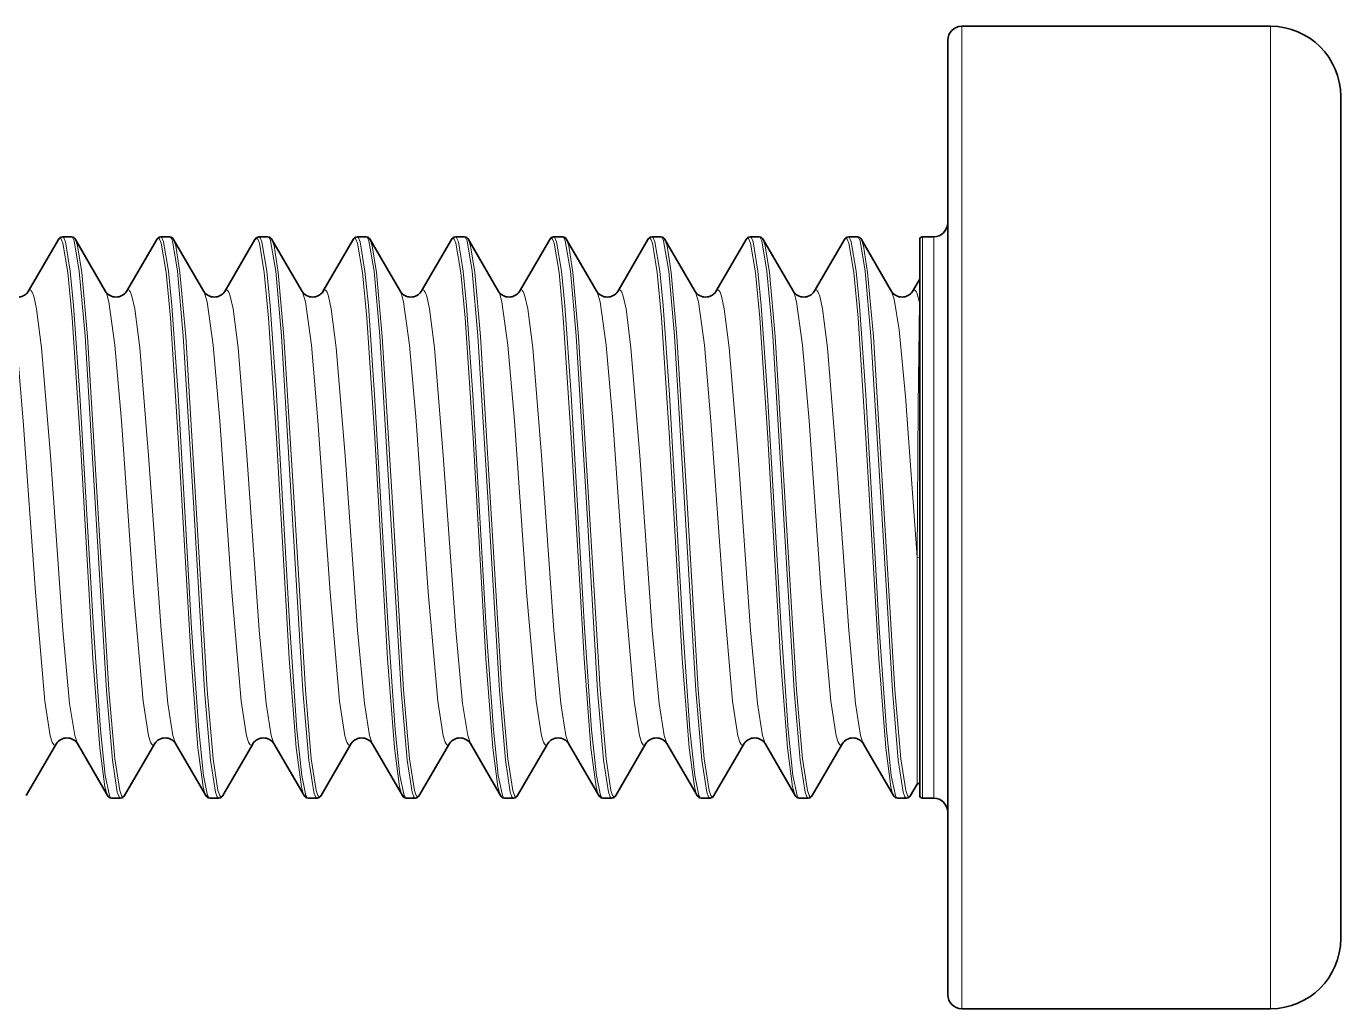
# Model space of a CAD drawing. Extents: x 276 to 976, y 40 to 757.
# Drawn here: x 869.23 to 878.6, y 451.06 to 458.06 of the extents above; entities that cross this region are included whole.
import ezdxf

# ---------------------------------------------------------------- set-up
doc = ezdxf.new("R2010")
doc.units = 0

msp = doc.modelspace()

# ---------------------------------------------------------------- linework, layer by layer
at = {"color": 7, "lineweight": 13, "ltscale": 0.010711}
for p, q in [((875.8989, 457.6344), (875.8989, 458.0628)), ((878.0989, 457.6344), (878.0989, 458.0628))]:
    msp.add_line(p, q, dxfattribs=at)
at = {"color": 7, "lineweight": 35, "ltscale": 0.055}
for p, q in [((875.8989, 458.0628), (878.0989, 458.0628)), ((875.8989, 451.0628), (878.0989, 451.0628))]:
    msp.add_line(p, q, dxfattribs=at)
at = {"color": 7, "lineweight": 35, "ltscale": 0.010406}
msp.add_line((875.7989, 457.5466), (875.7989, 457.9629), dxfattribs=at)
at = {"color": 7, "lineweight": 13, "ltscale": 0.164289}
for p, q in [((875.8989, 451.0628), (875.8989, 457.6344)), ((878.0989, 451.0628), (878.0989, 457.6344))]:
    msp.add_line(p, q, dxfattribs=at)
at = {"color": 7, "lineweight": 35, "ltscale": 0.159595}
msp.add_line((875.7989, 451.1628), (875.7989, 457.5466), dxfattribs=at)
at = {"color": 7, "lineweight": 35, "ltscale": 0.009181}
msp.add_line((878.5989, 457.1956), (878.5989, 457.5628), dxfattribs=at)
at = {"color": 7, "lineweight": 35, "ltscale": 0.140819}
msp.add_line((878.5989, 451.5628), (878.5989, 457.1956), dxfattribs=at)
at = {"color": 7, "lineweight": 35, "ltscale": 0.010724}
for p, q in [((869.4628, 456.5435), (869.2474, 456.1726)), ((870.1628, 456.5435), (869.9474, 456.1726)), ((870.8629, 456.5435), (870.6475, 456.1726)), ((871.5629, 456.5435), (871.3474, 456.1726)), ((872.2628, 456.5435), (872.0474, 456.1726)), ((872.9628, 456.5435), (872.7474, 456.1726)), ((873.6628, 456.5435), (873.4474, 456.1726)), ((874.3629, 456.5435), (874.1475, 456.1726)), ((875.0629, 456.5435), (874.8474, 456.1726)), ((869.8129, 452.5822), (869.5974, 452.9531)), ((870.5128, 452.5822), (870.2974, 452.9531)), ((871.2128, 452.5822), (870.9974, 452.9531)), ((871.9128, 452.5822), (871.6974, 452.9531)), ((872.6129, 452.5822), (872.3975, 452.9531)), ((873.3129, 452.5822), (873.0974, 452.9531)), ((874.0128, 452.5822), (873.7974, 452.9531)), ((874.7128, 452.5822), (874.4974, 452.9531)), ((875.4128, 452.5822), (875.1974, 452.9531))]:
    msp.add_line(p, q, dxfattribs=at)
at = {"color": 7, "lineweight": 35, "ltscale": 0.00161}
for p, q in [((869.491, 456.5628), (869.5554, 456.5628)), ((870.191, 456.5628), (870.2554, 456.5628)), ((870.891, 456.5628), (870.9554, 456.5628)), ((872.291, 456.5628), (872.3553, 456.5628)), ((872.991, 456.5628), (873.0554, 456.5628)), ((873.691, 456.5628), (873.7554, 456.5628)), ((874.391, 456.5628), (874.4554, 456.5628)), ((870.541, 452.5628), (870.6053, 452.5628)), ((871.241, 452.5628), (871.3054, 452.5628)), ((871.941, 452.5628), (872.0054, 452.5628)), ((872.641, 452.5628), (872.7054, 452.5628)), ((874.041, 452.5628), (874.1053, 452.5628)), ((874.741, 452.5628), (874.8054, 452.5628)), ((875.441, 452.5628), (875.5054, 452.5628))]:
    msp.add_line(p, q, dxfattribs=at)
at = {"color": 7, "lineweight": 35, "ltscale": 0.010723}
for p, q in [((869.5834, 456.5435), (869.7988, 456.1726)), ((870.2834, 456.5435), (870.4988, 456.1726)), ((870.9835, 456.5435), (871.1989, 456.1726)), ((872.3834, 456.5435), (872.5988, 456.1726)), ((873.0834, 456.5435), (873.2988, 456.1726)), ((873.7834, 456.5435), (873.9988, 456.1726)), ((874.4835, 456.5435), (874.6989, 456.1726)), ((869.2335, 452.5822), (869.4489, 452.9531)), ((870.6334, 452.5822), (870.8488, 452.9531)), ((871.3334, 452.5822), (871.5488, 452.9531)), ((872.0334, 452.5822), (872.2488, 452.9531)), ((872.7335, 452.5822), (872.9489, 452.9531)), ((874.1334, 452.5822), (874.3488, 452.9531)), ((874.8334, 452.5822), (875.0488, 452.9531))]:
    msp.add_line(p, q, dxfattribs=at)
at = {"color": 7, "lineweight": 35, "ltscale": 0.001611}
for p, q in [((871.5909, 456.5628), (871.6554, 456.5628)), ((875.0909, 456.5628), (875.1554, 456.5628)), ((869.8409, 452.5628), (869.9054, 452.5628)), ((873.3409, 452.5628), (873.4054, 452.5628))]:
    msp.add_line(p, q, dxfattribs=at)
at = {"color": 7, "lineweight": 35, "ltscale": 0.010722}
for p, q in [((871.6835, 456.5435), (871.8988, 456.1726)), ((875.1835, 456.5435), (875.3988, 456.1726)), ((869.9335, 452.5822), (870.1488, 452.9531)), ((873.4335, 452.5822), (873.6488, 452.9531))]:
    msp.add_line(p, q, dxfattribs=at)
at = {"color": 7, "lineweight": 35, "ltscale": 0.00606}
msp.add_line((875.5989, 456.3004), (875.5989, 456.5428), dxfattribs=at)
at = {"color": 7, "lineweight": 13, "ltscale": 0.00612}
for p, q in [((875.6189, 456.318), (875.6189, 456.5628)), ((875.6989, 456.318), (875.6989, 456.5628))]:
    msp.add_line(p, q, dxfattribs=at)
at = {"color": 7, "lineweight": 35, "ltscale": 0.001999}
for p, q in [((875.6189, 456.5628), (875.6989, 456.5628)), ((875.6189, 452.5628), (875.6989, 452.5628))]:
    msp.add_line(p, q, dxfattribs=at)
at = {"color": 7, "lineweight": 35, "ltscale": 0.09294}
msp.add_line((875.5989, 452.5829), (875.5989, 456.3004), dxfattribs=at)
at = {"color": 7, "lineweight": 13, "ltscale": 0.09388}
for p, q in [((875.6189, 452.5628), (875.6189, 456.318)), ((875.6989, 452.5628), (875.6989, 456.318))]:
    msp.add_line(p, q, dxfattribs=at)
at = {"color": 7, "lineweight": 35, "ltscale": 0.002492}
msp.add_line((875.5975, 456.2588), (875.5474, 456.1726), dxfattribs=at)
at = {"color": 7, "lineweight": 35, "ltscale": 0.000129547}
msp.add_line((875.5975, 456.2588), (875.5989, 456.2638), dxfattribs=at)
at = {"color": 7, "lineweight": 13, "ltscale": 0.000273132}
msp.add_line((875.5975, 456.2478), (875.5975, 456.2588), dxfattribs=at)
at = {"color": 7, "lineweight": 13, "ltscale": 0.003797}
msp.add_line((875.5975, 456.0959), (875.5975, 456.2478), dxfattribs=at)
at = {"color": 7, "lineweight": 13, "ltscale": 0.000117799}
msp.add_line((875.5975, 456.0959), (875.5989, 456.1005), dxfattribs=at)
at = {"color": 7, "lineweight": 13, "ltscale": 0.018414}
msp.add_line((875.5889, 455.3594), (875.5975, 456.0959), dxfattribs=at)
at = {"color": 7, "lineweight": 13, "ltscale": 0.027004}
msp.add_line((875.5802, 454.2793), (875.5889, 455.3594), dxfattribs=at)
at = {"color": 7, "lineweight": 13, "ltscale": 0.040169}
msp.add_line((875.5802, 452.6725), (875.5802, 454.2793), dxfattribs=at)
at = {"color": 7, "lineweight": 13, "ltscale": 0.000466981}
msp.add_line((875.5802, 454.2793), (875.5989, 454.279), dxfattribs=at)
at = {"color": 7, "lineweight": 35, "ltscale": 0.002329}
msp.add_line((875.5334, 452.5822), (875.5802, 452.6628), dxfattribs=at)
at = {"color": 7, "lineweight": 13, "ltscale": 0.000244141}
msp.add_line((875.5802, 452.6628), (875.5802, 452.6725), dxfattribs=at)
at = {"color": 7, "lineweight": 13}
for points in [[(869.5294, 456.3087), (869.4944, 456.518), (869.4825, 456.5465), (869.4785, 456.5509), (869.4765, 456.5522), (869.4736, 456.5528)], [(869.5466, 456.318), (869.5118, 456.5281), (869.4998, 456.5565), (869.4958, 456.5609), (869.4938, 456.5622), (869.4909, 456.5628)], [(869.5554, 456.5628), (869.5574, 456.5625), (869.5616, 456.5597), (869.5657, 456.5541), (869.574, 456.5347), (869.611, 456.318)], [(869.5834, 456.5435), (869.5987, 456.4988), (869.6283, 456.3097)], [(870.2294, 456.3087), (870.1945, 456.518), (870.1825, 456.5465), (870.1785, 456.5509), (870.1765, 456.5522), (870.1736, 456.5528)], [(870.2466, 456.318), (870.2118, 456.5281), (870.1998, 456.5565), (870.1958, 456.5609), (870.1938, 456.5622), (870.1909, 456.5628)], [(870.2554, 456.5628), (870.2574, 456.5625), (870.2616, 456.5597), (870.2657, 456.5541), (870.274, 456.5347), (870.311, 456.318)], [(870.2834, 456.5435), (870.2987, 456.4988), (870.3283, 456.3097)], [(870.9294, 456.3087), (870.8945, 456.518), (870.8825, 456.5465), (870.8785, 456.5509), (870.8765, 456.5522), (870.8736, 456.5528)], [(870.9467, 456.318), (870.9117, 456.5281), (870.8998, 456.5565), (870.8958, 456.5609), (870.8938, 456.5622), (870.8909, 456.5628)], [(870.9554, 456.5628), (870.9575, 456.5625), (870.9616, 456.5597), (870.9658, 456.5541), (870.974, 456.5347), (871.011, 456.318)], [(870.9835, 456.5435), (870.9987, 456.4988), (871.0283, 456.3097)], [(871.6294, 456.3087), (871.5945, 456.518), (871.5825, 456.5465), (871.5785, 456.5509), (871.5765, 456.5522), (871.5736, 456.5528)], [(871.6467, 456.318), (871.6118, 456.5281), (871.5998, 456.5565), (871.5958, 456.5609), (871.5938, 456.5622), (871.5909, 456.5628)], [(871.6554, 456.5628), (871.6575, 456.5625), (871.6616, 456.5597), (871.6658, 456.5541), (871.674, 456.5347), (871.711, 456.318)], [(871.6835, 456.5435), (871.6987, 456.4988), (871.7283, 456.3097)], [(872.3293, 456.3087), (872.2944, 456.518), (872.2825, 456.5465), (872.2785, 456.5509), (872.2765, 456.5522), (872.2736, 456.5528)], [(872.3467, 456.318), (872.3118, 456.5281), (872.2998, 456.5565), (872.2958, 456.5609), (872.2938, 456.5622), (872.2909, 456.5628)], [(872.3553, 456.5628), (872.3574, 456.5625), (872.3616, 456.5597), (872.3657, 456.5541), (872.374, 456.5347), (872.411, 456.318)], [(872.3834, 456.5435), (872.3987, 456.4988), (872.4283, 456.3097)], [(873.0294, 456.3087), (872.9944, 456.518), (872.9825, 456.5465), (872.9785, 456.5509), (872.9765, 456.5522), (872.9736, 456.5528)], [(873.0466, 456.318), (873.0118, 456.5281), (872.9998, 456.5565), (872.9958, 456.5609), (872.9938, 456.5622), (872.9909, 456.5628)], [(873.0554, 456.5628), (873.0574, 456.5625), (873.0616, 456.5597), (873.0657, 456.5541), (873.074, 456.5347), (873.111, 456.318)], [(873.0834, 456.5435), (873.0987, 456.4988), (873.1283, 456.3097)], [(873.7294, 456.3087), (873.6945, 456.518), (873.6825, 456.5465), (873.6785, 456.5509), (873.6765, 456.5522), (873.6736, 456.5528)], [(873.7466, 456.318), (873.7118, 456.5281), (873.6998, 456.5565), (873.6958, 456.5609), (873.6938, 456.5622), (873.6909, 456.5628)], [(873.7554, 456.5628), (873.7574, 456.5625), (873.7616, 456.5597), (873.7657, 456.5541), (873.774, 456.5347), (873.811, 456.318)], [(873.7834, 456.5435), (873.7987, 456.4988), (873.8283, 456.3097)], [(874.4294, 456.3087), (874.3945, 456.518), (874.3825, 456.5465), (874.3785, 456.5509), (874.3765, 456.5522), (874.3736, 456.5528)], [(874.4467, 456.318), (874.4117, 456.5281), (874.3998, 456.5565), (874.3958, 456.5609), (874.3938, 456.5622), (874.3909, 456.5628)], [(874.4554, 456.5628), (874.4575, 456.5625), (874.4616, 456.5597), (874.4658, 456.5541), (874.474, 456.5347), (874.511, 456.318)], [(874.4835, 456.5435), (874.4987, 456.4988), (874.5283, 456.3097)], [(875.1294, 456.3087), (875.0945, 456.518), (875.0825, 456.5465), (875.0785, 456.5509), (875.0765, 456.5522), (875.0736, 456.5528)], [(875.1467, 456.318), (875.1118, 456.5281), (875.0998, 456.5565), (875.0958, 456.5609), (875.0938, 456.5622), (875.0909, 456.5628)], [(875.1554, 456.5628), (875.1575, 456.5625), (875.1616, 456.5597), (875.1658, 456.5541), (875.174, 456.5347), (875.211, 456.318)], [(875.1835, 456.5435), (875.1987, 456.4988), (875.2283, 456.3097)], [(869.8129, 452.5822), (869.8064, 452.5966), (869.7936, 452.6445), (869.7567, 452.9214), (869.7076, 453.5582), (869.6165, 455.1293), (869.5599, 455.9852), (869.5294, 456.3087)], [(869.8409, 452.5628), (869.8378, 452.5636), (869.8358, 452.565), (869.8317, 452.5697), (869.8257, 452.5817), (869.7957, 452.7256), (869.7616, 453.0488), (869.7112, 453.7736), (869.6155, 455.437), (869.5707, 456.0728), (869.5466, 456.318)], [(869.611, 456.318), (869.6519, 455.8577), (869.7266, 454.629), (869.8043, 453.3293), (869.8467, 452.833), (869.882, 452.6065), (869.8941, 452.573), (869.9001, 452.565), (869.9036, 452.5631), (869.9054, 452.5628)], [(869.6283, 456.3097), (869.6691, 455.8521), (869.744, 454.6293), (869.8217, 453.3359), (869.864, 452.8422), (869.8993, 452.6166), (869.9114, 452.5831), (869.9175, 452.575), (869.9209, 452.5731), (869.9227, 452.5728)], [(870.5128, 452.5822), (870.5064, 452.5966), (870.4937, 452.6445), (870.4567, 452.9214), (870.4076, 453.5582), (870.3164, 455.1293), (870.2599, 455.9852), (870.2294, 456.3087)], [(870.5409, 452.5628), (870.5378, 452.5636), (870.5358, 452.565), (870.5317, 452.5697), (870.5256, 452.5817), (870.4957, 452.7256), (870.4617, 453.0488), (870.4111, 453.7736), (870.3156, 455.437), (870.2706, 456.0728), (870.2466, 456.318)], [(870.311, 456.318), (870.3519, 455.8577), (870.4266, 454.629), (870.5043, 453.3293), (870.5468, 452.833), (870.582, 452.6065), (870.5941, 452.573), (870.6002, 452.565), (870.6036, 452.5631), (870.6053, 452.5628)], [(870.3283, 456.3097), (870.3691, 455.8521), (870.444, 454.6293), (870.5217, 453.3359), (870.564, 452.8422), (870.5992, 452.6166), (870.6114, 452.5831), (870.6174, 452.575), (870.6209, 452.5731), (870.6227, 452.5728)], [(871.2128, 452.5822), (871.2064, 452.5966), (871.1936, 452.6445), (871.1567, 452.9214), (871.1075, 453.5582), (871.0164, 455.1293), (870.9599, 455.9852), (870.9294, 456.3087)], [(871.2409, 452.5628), (871.2379, 452.5636), (871.2358, 452.565), (871.2318, 452.5697), (871.2256, 452.5817), (871.1957, 452.7256), (871.1616, 453.0488), (871.1111, 453.7736), (871.0156, 455.437), (870.9706, 456.0728), (870.9467, 456.318)], [(871.011, 456.318), (871.0519, 455.8577), (871.1266, 454.629), (871.2043, 453.3293), (871.2467, 452.833), (871.282, 452.6065), (871.2941, 452.573), (871.3002, 452.565), (871.3036, 452.5631), (871.3054, 452.5628)], [(871.0283, 456.3097), (871.0692, 455.8521), (871.1439, 454.6293), (871.2217, 453.3359), (871.264, 452.8422), (871.2993, 452.6166), (871.3114, 452.5831), (871.3174, 452.575), (871.3209, 452.5731), (871.3226, 452.5728)], [(871.9128, 452.5822), (871.9064, 452.5966), (871.8936, 452.6445), (871.8567, 452.9214), (871.8076, 453.5582), (871.7164, 455.1293), (871.6599, 455.9852), (871.6294, 456.3087)], [(871.9409, 452.5628), (871.9379, 452.5636), (871.9358, 452.565), (871.9318, 452.5697), (871.9257, 452.5817), (871.8957, 452.7256), (871.8616, 453.0488), (871.8112, 453.7736), (871.7156, 455.437), (871.6707, 456.0728), (871.6467, 456.318)], [(871.711, 456.318), (871.7518, 455.8577), (871.8267, 454.629), (871.9044, 453.3293), (871.9467, 452.833), (871.982, 452.6065), (871.9941, 452.573), (872.0002, 452.565), (872.0037, 452.5631), (872.0054, 452.5628)], [(871.7283, 456.3097), (871.7692, 455.8521), (871.8439, 454.6293), (871.9217, 453.3359), (871.964, 452.8422), (871.9993, 452.6166), (872.0114, 452.5831), (872.0175, 452.575), (872.0209, 452.5731), (872.0226, 452.5728)], [(872.6129, 452.5822), (872.6064, 452.5966), (872.5936, 452.6445), (872.5566, 452.9214), (872.5076, 453.5582), (872.4164, 455.1293), (872.3599, 455.9852), (872.3293, 456.3087)], [(872.6409, 452.5628), (872.6378, 452.5636), (872.6358, 452.565), (872.6317, 452.5697), (872.6256, 452.5817), (872.5957, 452.7256), (872.5616, 453.0488), (872.5112, 453.7736), (872.4155, 455.437), (872.3706, 456.0728), (872.3467, 456.318)], [(872.411, 456.318), (872.4518, 455.8577), (872.5266, 454.629), (872.6044, 453.3293), (872.6467, 452.833), (872.682, 452.6065), (872.6941, 452.573), (872.7002, 452.565), (872.7036, 452.5631), (872.7054, 452.5628)], [(872.4283, 456.3097), (872.4691, 455.8521), (872.5439, 454.6293), (872.6217, 453.3359), (872.6641, 452.8422), (872.6993, 452.6166), (872.7114, 452.5831), (872.7175, 452.575), (872.7209, 452.5731), (872.7227, 452.5728)], [(873.3129, 452.5822), (873.3064, 452.5966), (873.2936, 452.6445), (873.2567, 452.9214), (873.2076, 453.5582), (873.1165, 455.1293), (873.0599, 455.9852), (873.0294, 456.3087)], [(873.3409, 452.5628), (873.3378, 452.5636), (873.3358, 452.565), (873.3317, 452.5697), (873.3257, 452.5817), (873.2957, 452.7256), (873.2616, 453.0488), (873.2112, 453.7736), (873.1155, 455.437), (873.0707, 456.0728), (873.0466, 456.318)], [(873.111, 456.318), (873.1519, 455.8577), (873.2266, 454.629), (873.3043, 453.3293), (873.3467, 452.833), (873.382, 452.6065), (873.3941, 452.573), (873.4001, 452.565), (873.4036, 452.5631), (873.4054, 452.5628)], [(873.1283, 456.3097), (873.1691, 455.8521), (873.244, 454.6293), (873.3217, 453.3359), (873.364, 452.8422), (873.3993, 452.6166), (873.4114, 452.5831), (873.4175, 452.575), (873.4209, 452.5731), (873.4227, 452.5728)], [(874.0128, 452.5822), (874.0064, 452.5966), (873.9937, 452.6445), (873.9567, 452.9214), (873.9076, 453.5582), (873.8164, 455.1293), (873.7599, 455.9852), (873.7294, 456.3087)], [(874.0409, 452.5628), (874.0378, 452.5636), (874.0358, 452.565), (874.0317, 452.5697), (874.0256, 452.5817), (873.9957, 452.7256), (873.9617, 453.0488), (873.9111, 453.7736), (873.8156, 455.437), (873.7706, 456.0728), (873.7466, 456.318)], [(873.811, 456.318), (873.8519, 455.8577), (873.9266, 454.629), (874.0043, 453.3293), (874.0468, 452.833), (874.082, 452.6065), (874.0941, 452.573), (874.1002, 452.565), (874.1036, 452.5631), (874.1053, 452.5628)], [(873.8283, 456.3097), (873.8691, 455.8521), (873.944, 454.6293), (874.0217, 453.3359), (874.064, 452.8422), (874.0992, 452.6166), (874.1114, 452.5831), (874.1174, 452.575), (874.1209, 452.5731), (874.1227, 452.5728)], [(874.7128, 452.5822), (874.7064, 452.5966), (874.6936, 452.6445), (874.6567, 452.9214), (874.6075, 453.5582), (874.5164, 455.1293), (874.4599, 455.9852), (874.4294, 456.3087)], [(874.7409, 452.5628), (874.7379, 452.5636), (874.7358, 452.565), (874.7318, 452.5697), (874.7256, 452.5817), (874.6957, 452.7256), (874.6616, 453.0488), (874.6111, 453.7736), (874.5156, 455.437), (874.4706, 456.0728), (874.4467, 456.318)], [(874.511, 456.318), (874.5519, 455.8577), (874.6266, 454.629), (874.7043, 453.3293), (874.7467, 452.833), (874.782, 452.6065), (874.7941, 452.573), (874.8002, 452.565), (874.8036, 452.5631), (874.8054, 452.5628)], [(874.5283, 456.3097), (874.5692, 455.8521), (874.6439, 454.6293), (874.7217, 453.3359), (874.764, 452.8422), (874.7993, 452.6166), (874.8114, 452.5831), (874.8174, 452.575), (874.8209, 452.5731), (874.8226, 452.5728)], [(875.4128, 452.5822), (875.4064, 452.5966), (875.3936, 452.6445), (875.3567, 452.9214), (875.3076, 453.5582), (875.2164, 455.1293), (875.1599, 455.9852), (875.1294, 456.3087)], [(875.4409, 452.5628), (875.4379, 452.5636), (875.4358, 452.565), (875.4318, 452.5697), (875.4257, 452.5817), (875.3957, 452.7256), (875.3616, 453.0488), (875.3112, 453.7736), (875.2156, 455.437), (875.1707, 456.0728), (875.1467, 456.318)], [(875.211, 456.318), (875.2518, 455.8577), (875.3267, 454.629), (875.4044, 453.3293), (875.4467, 452.833), (875.482, 452.6065), (875.4941, 452.573), (875.5002, 452.565), (875.5037, 452.5631), (875.5054, 452.5628)], [(875.2283, 456.3097), (875.2692, 455.8521), (875.3439, 454.6293), (875.4217, 453.3359), (875.464, 452.8422), (875.4993, 452.6166), (875.5114, 452.5831), (875.5175, 452.575), (875.5209, 452.5731), (875.5226, 452.5728)], [(869.0988, 456.1726), (869.1066, 456.1552), (869.1219, 456.0985), (869.165, 455.7899), (869.2117, 455.252), (869.2979, 454.0318), (869.3652, 453.2547), (869.4036, 453.0083), (869.4177, 452.9627), (869.4249, 452.9493), (869.4296, 452.9441), (869.432, 452.9426), (869.4357, 452.9417)], [(869.2606, 456.184), (869.2659, 456.1822), (869.2693, 456.179), (869.2762, 456.1681), (869.2865, 456.1405), (869.3065, 456.0486), (869.3419, 455.7714), (869.4048, 455.005), (869.4933, 453.7603), (869.5422, 453.2375), (869.5783, 453.0094), (869.5974, 452.9531)], [(869.7988, 456.1726), (869.8066, 456.1552), (869.822, 456.0985), (869.865, 455.7899), (869.9117, 455.252), (869.9978, 454.0318), (870.0652, 453.2547), (870.1036, 453.0083), (870.1177, 452.9627), (870.1249, 452.9493), (870.1296, 452.9441), (870.132, 452.9426), (870.1356, 452.9417)], [(869.9606, 456.184), (869.9658, 456.1822), (869.9693, 456.179), (869.9762, 456.1681), (869.9865, 456.1405), (870.0065, 456.0486), (870.0419, 455.7714), (870.1049, 455.005), (870.1934, 453.7603), (870.2422, 453.2375), (870.2783, 453.0094), (870.2974, 452.9531)], [(870.4988, 456.1726), (870.5067, 456.1552), (870.522, 456.0985), (870.565, 455.7899), (870.6117, 455.252), (870.6978, 454.0318), (870.7653, 453.2547), (870.8036, 453.0083), (870.8177, 452.9627), (870.8248, 452.9493), (870.8297, 452.9441), (870.832, 452.9426), (870.8356, 452.9417)], [(870.6606, 456.184), (870.6658, 456.1822), (870.6693, 456.179), (870.6762, 456.1681), (870.6865, 456.1405), (870.7065, 456.0486), (870.7419, 455.7714), (870.8049, 455.005), (870.8933, 453.7603), (870.9423, 453.2375), (870.9783, 453.0094), (870.9974, 452.9531)], [(871.1989, 456.1726), (871.2067, 456.1552), (871.222, 456.0985), (871.265, 455.7899), (871.3117, 455.252), (871.3978, 454.0318), (871.4652, 453.2547), (871.5036, 453.0083), (871.5177, 452.9627), (871.5248, 452.9493), (871.5297, 452.9441), (871.532, 452.9426), (871.5356, 452.9417)], [(871.3606, 456.184), (871.3658, 456.1822), (871.3693, 456.179), (871.3762, 456.1681), (871.3865, 456.1405), (871.4065, 456.0486), (871.4419, 455.7714), (871.5049, 455.005), (871.5933, 453.7603), (871.6423, 453.2375), (871.6783, 453.0094), (871.6974, 452.9531)], [(871.8988, 456.1726), (871.9066, 456.1552), (871.922, 456.0985), (871.965, 455.7899), (872.0117, 455.252), (872.0978, 454.0318), (872.1652, 453.2547), (872.2036, 453.0083), (872.2177, 452.9627), (872.2249, 452.9493), (872.2296, 452.9441), (872.2321, 452.9426), (872.2357, 452.9417)], [(872.0607, 456.184), (872.0659, 456.1822), (872.0693, 456.179), (872.0762, 456.1681), (872.0865, 456.1405), (872.1064, 456.0486), (872.1419, 455.7714), (872.2048, 455.005), (872.2933, 453.7603), (872.3423, 453.2375), (872.3783, 453.0094), (872.3975, 452.9531)], [(872.5988, 456.1726), (872.6066, 456.1552), (872.6219, 456.0985), (872.665, 455.7899), (872.7117, 455.252), (872.7979, 454.0318), (872.8652, 453.2547), (872.9036, 453.0083), (872.9177, 452.9627), (872.9249, 452.9493), (872.9296, 452.9441), (872.932, 452.9426), (872.9357, 452.9417)], [(872.7606, 456.184), (872.7659, 456.1822), (872.7693, 456.179), (872.7762, 456.1681), (872.7865, 456.1405), (872.8065, 456.0486), (872.8419, 455.7714), (872.9048, 455.005), (872.9933, 453.7603), (873.0422, 453.2375), (873.0783, 453.0094), (873.0974, 452.9531)], [(873.2988, 456.1726), (873.3066, 456.1552), (873.322, 456.0985), (873.365, 455.7899), (873.4117, 455.252), (873.4978, 454.0318), (873.5652, 453.2547), (873.6036, 453.0083), (873.6177, 452.9627), (873.6249, 452.9493), (873.6296, 452.9441), (873.632, 452.9426), (873.6356, 452.9417)], [(873.4606, 456.184), (873.4658, 456.1822), (873.4693, 456.179), (873.4762, 456.1681), (873.4865, 456.1405), (873.5065, 456.0486), (873.5419, 455.7714), (873.6049, 455.005), (873.6934, 453.7603), (873.7422, 453.2375), (873.7783, 453.0094), (873.7974, 452.9531)], [(873.9988, 456.1726), (874.0067, 456.1552), (874.022, 456.0985), (874.065, 455.7899), (874.1117, 455.252), (874.1978, 454.0318), (874.2653, 453.2547), (874.3036, 453.0083), (874.3177, 452.9627), (874.3248, 452.9493), (874.3297, 452.9441), (874.332, 452.9426), (874.3356, 452.9417)], [(874.1606, 456.184), (874.1658, 456.1822), (874.1693, 456.179), (874.1762, 456.1681), (874.1865, 456.1405), (874.2065, 456.0486), (874.2419, 455.7714), (874.3049, 455.005), (874.3933, 453.7603), (874.4423, 453.2375), (874.4783, 453.0094), (874.4974, 452.9531)], [(874.6989, 456.1726), (874.7067, 456.1552), (874.722, 456.0985), (874.765, 455.7899), (874.8117, 455.252), (874.8978, 454.0318), (874.9652, 453.2547), (875.0036, 453.0083), (875.0177, 452.9627), (875.0248, 452.9493), (875.0297, 452.9441), (875.032, 452.9426), (875.0356, 452.9417)], [(874.8606, 456.184), (874.8658, 456.1822), (874.8693, 456.179), (874.8762, 456.1681), (874.8865, 456.1405), (874.9065, 456.0486), (874.9419, 455.7714), (875.0049, 455.005), (875.0933, 453.7603), (875.1423, 453.2375), (875.1783, 453.0094), (875.1974, 452.9531)], [(875.3988, 456.1726), (875.4174, 456.1184), (875.4526, 455.8999), (875.4982, 455.4252), (875.5802, 454.2793)], [(875.5607, 456.184), (875.5648, 456.1828), (875.5676, 456.1808), (875.5731, 456.1738), (875.5813, 456.1561), (875.5975, 456.0959)]]:
    msp.add_lwpolyline(points, dxfattribs=at)
at = {"color": 7, "lineweight": 35}
for centre, radius, start, end in [((875.8989, 457.9628), 0.1, 90.03362, 179.96639), ((878.0989, 457.5628), 0.5, 0, 90), ((875.6988, 456.6629), 0.1, 270.03362, 359.96638), ((869.4933, 456.5298), 0.0333, 94.24576, 155.74751), ((869.5529, 456.5298), 0.0333, 24.21057, 85.74626), ((870.1934, 456.5298), 0.0333, 94.24576, 155.74751), ((870.2529, 456.5298), 0.0333, 24.21057, 85.74626), ((870.8934, 456.5298), 0.0333, 94.24576, 155.74751), ((870.9529, 456.5298), 0.0333, 24.21057, 85.74627), ((871.5934, 456.5298), 0.0333, 94.24576, 155.74751), ((871.6529, 456.5298), 0.0333, 24.21057, 85.74627), ((872.2933, 456.5298), 0.0333, 94.24576, 155.74751), ((872.3529, 456.5298), 0.0333, 24.21057, 85.74626), ((872.9933, 456.5298), 0.0333, 94.24576, 155.74751), ((873.0529, 456.5298), 0.0333, 24.21057, 85.74626), ((873.6934, 456.5298), 0.0333, 94.24577, 155.74752), ((873.7529, 456.5298), 0.0333, 24.21057, 85.74626), ((874.3934, 456.5298), 0.0333, 94.24576, 155.74751), ((874.4529, 456.5298), 0.0333, 24.21057, 85.74626), ((875.0934, 456.5298), 0.0333, 94.24576, 155.74751), ((875.1529, 456.5298), 0.0333, 24.21057, 85.74627), ((875.6189, 456.5428), 0.02, 90.03362, 179.96637), ((869.1746, 456.2213), 0.0878, 269.03812, 326.21024), ((869.8716, 456.2213), 0.0878, 213.78975, 270.96189), ((869.8746, 456.2213), 0.0878, 269.03811, 326.21024), ((870.5717, 456.2213), 0.0878, 213.78976, 270.96189), ((870.5746, 456.2213), 0.0878, 269.03811, 326.21024), ((871.2717, 456.2213), 0.0878, 213.78975, 270.96189), ((871.2746, 456.2213), 0.0878, 269.03811, 326.21024), ((871.9717, 456.2213), 0.0878, 213.78976, 270.96189), ((871.9746, 456.2213), 0.0878, 269.03811, 326.21025), ((872.6716, 456.2213), 0.0878, 213.78975, 270.96189), ((872.6746, 456.2213), 0.0878, 269.03812, 326.21024), ((873.3716, 456.2213), 0.0878, 213.78976, 270.96189), ((873.3746, 456.2213), 0.0878, 269.03811, 326.21023), ((874.0717, 456.2213), 0.0878, 213.78977, 270.96189), ((874.0746, 456.2213), 0.0878, 269.03812, 326.21025), ((874.7717, 456.2213), 0.0878, 213.78976, 270.96189), ((874.7746, 456.2213), 0.0878, 269.03812, 326.21025), ((875.4717, 456.2213), 0.0878, 213.79473, 270.96139), ((875.4746, 456.2213), 0.0878, 269.03812, 326.21024), ((869.5217, 452.9044), 0.0878, 89.03811, 146.21025), ((869.5246, 452.9044), 0.0878, 33.78976, 90.96189), ((870.2217, 452.9044), 0.0878, 89.03811, 146.21025), ((870.2246, 452.9044), 0.0878, 33.78976, 90.96189), ((870.9216, 452.9044), 0.0878, 89.03811, 146.21024), ((870.9246, 452.9044), 0.0878, 33.78976, 90.96189), ((871.6216, 452.9044), 0.0878, 89.03811, 146.21024), ((871.6246, 452.9044), 0.0878, 33.78975, 90.96188), ((872.3217, 452.9044), 0.0878, 89.03811, 146.21025), ((872.3246, 452.9044), 0.0878, 33.78976, 90.96189), ((873.0217, 452.9044), 0.0878, 89.03811, 146.21023), ((873.0246, 452.9044), 0.0878, 33.78975, 90.96188), ((873.7217, 452.9044), 0.0878, 89.03811, 146.21024), ((873.7246, 452.9044), 0.0878, 33.78976, 90.96189), ((874.4216, 452.9044), 0.0878, 89.03811, 146.21025), ((874.4246, 452.9044), 0.0878, 33.78976, 90.96189), ((875.1216, 452.9044), 0.0878, 89.03811, 146.21024), ((875.1246, 452.9044), 0.0878, 33.78975, 90.96188), ((875.5889, 452.6578), 0.01, 0.00018, 149.87382), ((869.8434, 452.5959), 0.0333, 204.25249, 265.75423), ((869.9029, 452.5959), 0.0333, 274.25373, 335.78943), ((870.5433, 452.5959), 0.0333, 204.25249, 265.75424), ((870.6029, 452.5959), 0.0333, 274.25374, 335.78943), ((871.2433, 452.5959), 0.0333, 204.25249, 265.75423), ((871.3029, 452.5959), 0.0333, 274.25374, 335.78943), ((871.9434, 452.5959), 0.0333, 204.25249, 265.75424), ((872.0029, 452.5959), 0.0333, 274.25374, 335.78943), ((872.6434, 452.5959), 0.0333, 204.25249, 265.75424), ((872.7029, 452.5959), 0.0333, 274.25374, 335.78943), ((873.3434, 452.5959), 0.0333, 204.25249, 265.75424), ((873.4029, 452.5959), 0.0333, 274.25374, 335.78943), ((874.0433, 452.5959), 0.0333, 204.25248, 265.75423), ((874.1029, 452.5959), 0.0333, 274.25373, 335.78943), ((874.7433, 452.5959), 0.0333, 204.25249, 265.75424), ((874.8029, 452.5959), 0.0333, 274.25374, 335.78943), ((875.4434, 452.5959), 0.0333, 204.25249, 265.75424), ((875.5029, 452.5959), 0.0333, 274.25374, 335.78943), ((875.6189, 452.5829), 0.02, 180.03365, 269.96635), ((875.6988, 452.4628), 0.1, 0.03362, 89.96638), ((878.0989, 451.5628), 0.5, 270, 360), ((875.8989, 451.1629), 0.1, 180.03361, 269.96638)]:
    msp.add_arc(centre, radius, start, end, dxfattribs=at)
at = {"color": 7, "lineweight": 13}
for centre, radius, start, end in [((869.4771, 456.5384), 0.015, 103.69231, 160.14414), ((870.1771, 456.5384), 0.015, 103.69232, 160.14414), ((870.8771, 456.5384), 0.015, 103.69232, 160.14414), ((871.5771, 456.5384), 0.015, 103.69232, 160.14414), ((872.2771, 456.5384), 0.015, 103.69232, 160.14414), ((872.9771, 456.5384), 0.015, 103.69232, 160.14414), ((873.6771, 456.5384), 0.015, 103.69233, 160.14414), ((874.3771, 456.5384), 0.015, 103.69231, 160.14414), ((875.0771, 456.5384), 0.015, 103.69231, 160.14414), ((869.2649, 456.1663), 0.0184, 103.64076, 160.05337), ((869.965, 456.1663), 0.0184, 103.64076, 160.05335), ((870.6649, 456.1663), 0.0184, 103.64076, 160.05337), ((871.3649, 456.1663), 0.0184, 103.64077, 160.05335), ((872.0649, 456.1663), 0.0184, 103.64076, 160.05337), ((872.7649, 456.1663), 0.0184, 103.64077, 160.05337), ((873.465, 456.1663), 0.0184, 103.64078, 160.05337), ((874.1649, 456.1663), 0.0184, 103.64076, 160.05337), ((874.8649, 456.1663), 0.0184, 103.64076, 160.05337), ((875.5649, 456.1663), 0.0184, 103.64076, 160.05337), ((869.4313, 452.9594), 0.0184, 283.64076, 340.05336), ((870.1313, 452.9594), 0.0184, 283.64076, 340.05336), ((870.8314, 452.9594), 0.0184, 283.64077, 340.05337), ((871.5314, 452.9594), 0.0184, 283.64077, 340.05336), ((872.2313, 452.9594), 0.0184, 283.64075, 340.05335), ((872.9313, 452.9594), 0.0184, 283.64079, 340.05338), ((873.6313, 452.9594), 0.0184, 283.64077, 340.05336), ((874.3314, 452.9594), 0.0184, 283.64075, 340.05335), ((875.0314, 452.9594), 0.0184, 283.64079, 340.05336), ((869.9191, 452.5873), 0.0151, 283.72983, 340.19749), ((870.6191, 452.5873), 0.0151, 283.72983, 340.19748), ((871.3191, 452.5873), 0.0151, 283.72983, 340.19748), ((872.0191, 452.5873), 0.0151, 283.72983, 340.19749), ((872.7191, 452.5873), 0.0151, 283.72983, 340.19748), ((873.4191, 452.5873), 0.0151, 283.72983, 340.19748), ((874.1191, 452.5873), 0.0151, 283.72983, 340.19749), ((874.8191, 452.5873), 0.0151, 283.72984, 340.19747), ((875.5191, 452.5873), 0.0151, 283.72984, 340.19747)]:
    msp.add_arc(centre, radius, start, end, dxfattribs=at)

doc.saveas('drawing.dxf')
